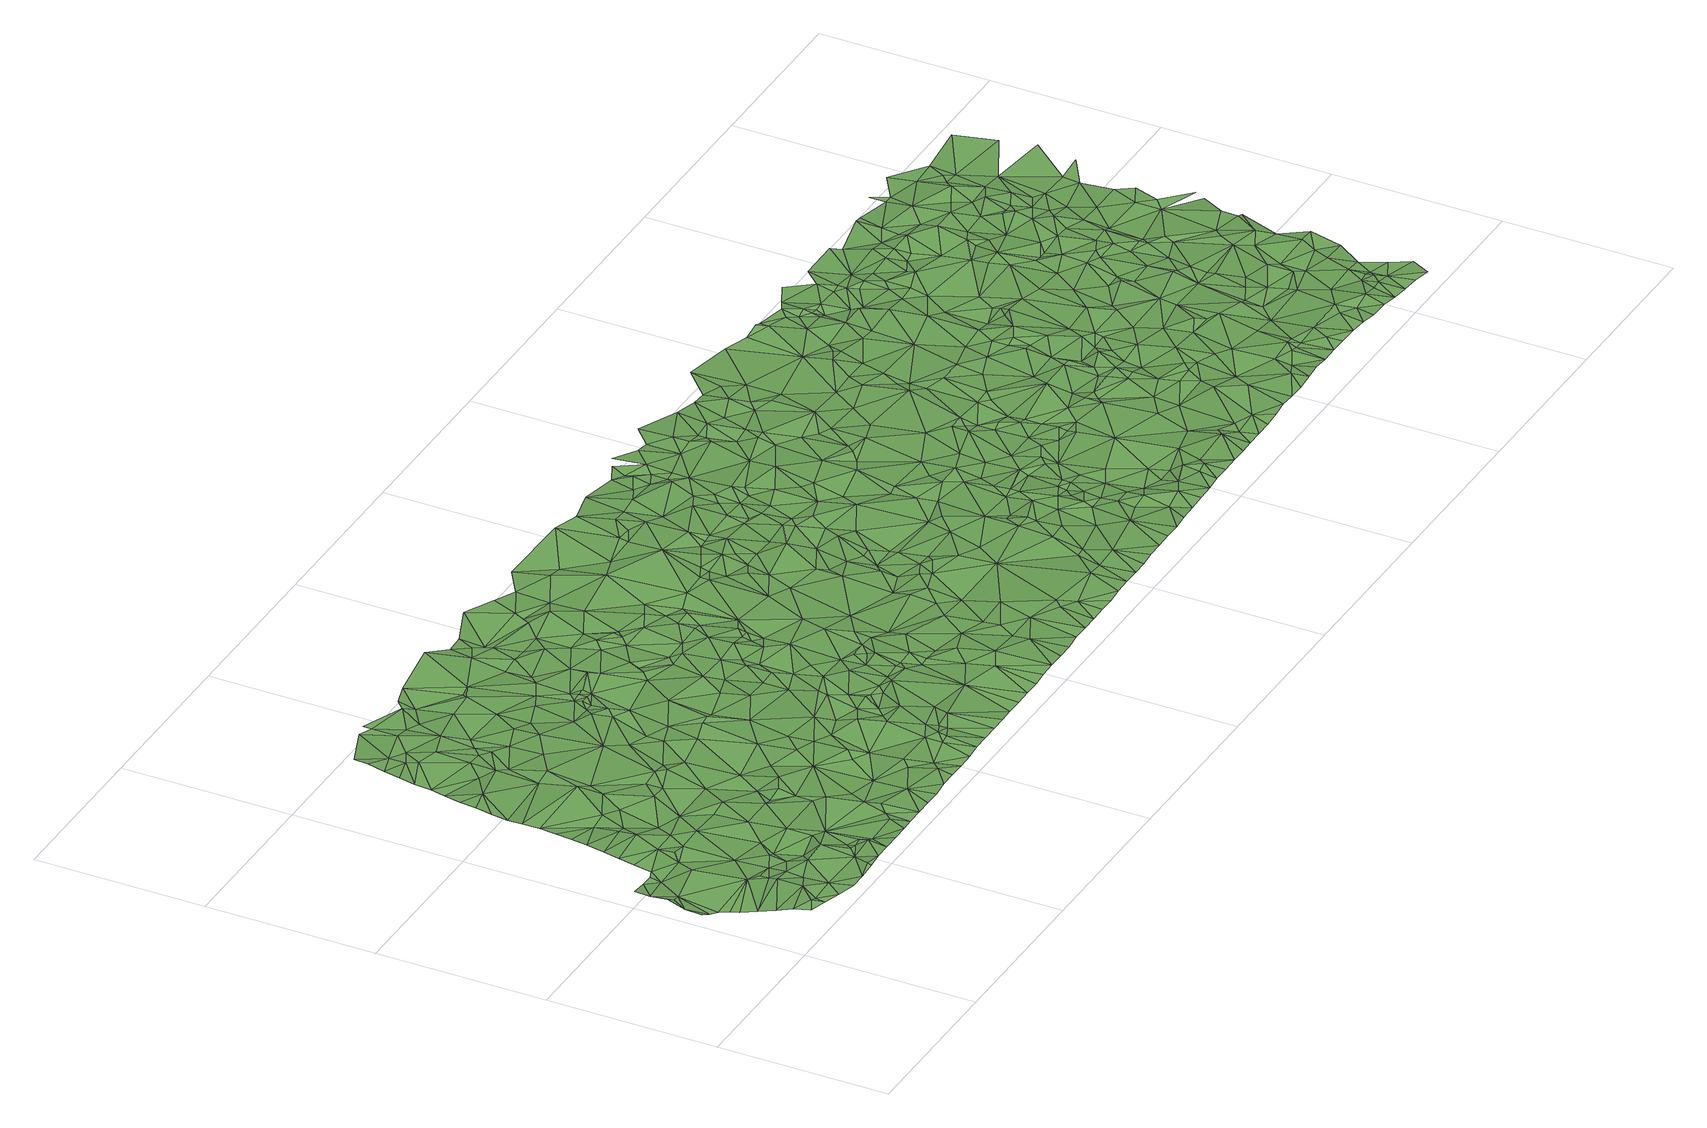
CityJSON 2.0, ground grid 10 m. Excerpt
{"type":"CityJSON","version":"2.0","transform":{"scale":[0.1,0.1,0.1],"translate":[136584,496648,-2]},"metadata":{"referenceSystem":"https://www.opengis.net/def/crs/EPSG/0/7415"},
"CityObjects":{
"plantcover1":{"type":"PlantCover","attributes":{"3df_class":"Forest","bgt_fysiekvoorkomen":"grasland agrarisch","bgt_status":"bestaand","identificatienamespace":"NL.IMGeo","begroeidterreindeeloptalud":"false","relatievehoogteligging":0,"aantal_punten":0},"geometry":[{"type":"MultiSurface","lod":"1","boundaries":[[[0,1,2]],[[0,3,1]],[[4,5,1]],[[6,3,0]],[[5,4,7]],[[3,4,1]],[[3,7,4]],[[6,8,9]],[[10,11,12]],[[8,13,9]],[[14,15,7]],[[13,16,9]],[[17,12,18]],[[17,19,16]],[[3,20,7]],[[9,3,6]],[[21,11,10]],[[20,14,7]],[[11,18,12]],[[21,22,11]],[[22,18,11]],[[21,23,22]],[[17,18,19]],[[20,24,14]],[[9,16,25]],[[16,19,25]],[[26,20,3]],[[3,9,26]],[[27,24,20]],[[22,23,28]],[[18,22,28]],[[23,29,28]],[[30,27,20]],[[18,31,19]],[[32,9,25]],[[18,28,31]],[[30,20,26]],[[25,19,33]],[[9,32,34]],[[19,31,33]],[[32,25,34]],[[28,29,35]],[[36,37,27]],[[26,9,38]],[[34,25,33]],[[27,30,36]],[[36,39,37]],[[9,34,38]],[[40,31,28]],[[38,30,26]],[[31,40,33]],[[41,34,33]],[[42,28,35]],[[36,30,43]],[[44,45,39]],[[33,40,41]],[[34,46,38]],[[30,47,43]],[[38,47,30]],[[40,28,42]],[[34,41,46]],[[44,39,36]],[[48,35,49]],[[50,45,51]],[[47,36,43]],[[42,35,48]],[[41,40,52]],[[46,41,53]],[[51,45,44]],[[54,50,55]],[[41,52,53]],[[46,56,38]],[[57,48,49]],[[36,47,58]],[[54,55,59]],[[36,58,44]],[[50,51,55]],[[60,47,38]],[[57,42,48]],[[46,53,56]],[[40,61,52]],[[62,59,55]],[[40,42,61]],[[60,38,56]],[[44,63,51]],[[47,60,58]],[[64,61,42]],[[55,51,63]],[[58,65,44]],[[53,52,66]],[[44,65,63]],[[42,57,67]],[[62,55,68]],[[69,64,42]],[[61,66,52]],[[53,70,56]],[[64,71,61]],[[69,42,67]],[[57,72,67]],[[68,55,63]],[[71,64,69]],[[73,74,75]],[[60,76,58]],[[53,66,70]],[[65,58,76]],[[77,60,56]],[[78,62,79]],[[71,69,80]],[[81,63,65]],[[61,71,82]],[[69,67,80]],[[81,68,63]],[[67,72,83]],[[74,84,75]],[[82,66,61]],[[73,78,85]],[[67,83,80]],[[72,86,83]],[[71,80,82]],[[77,56,70]],[[79,62,68]],[[74,87,84]],[[80,83,82]],[[88,87,74]],[[82,70,66]],[[89,60,77]],[[76,60,89]],[[83,86,90]],[[73,85,74]],[[81,65,91]],[[91,65,76]],[[92,68,81]],[[82,83,93]],[[79,85,78]],[[88,74,94]],[[83,90,93]],[[88,94,95]],[[96,77,70]],[[97,89,77]],[[76,89,97]],[[92,79,68]],[[82,98,70]],[[92,81,91]],[[82,93,99]],[[97,77,96]],[[100,95,101]],[[93,90,102]],[[103,91,76]],[[100,104,105]],[[74,106,94]],[[76,97,107]],[[85,106,74]],[[96,70,98]],[[99,108,82]],[[94,109,95]],[[104,110,105]],[[99,93,102]],[[111,79,92]],[[103,76,107]],[[112,98,82]],[[113,92,91]],[[100,101,104]],[[112,82,108]],[[95,109,101]],[[99,102,114]],[[115,110,116]],[[113,111,92]],[[85,79,117]],[[97,96,118]],[[111,117,79]],[[104,116,110]],[[103,113,91]],[[119,115,116]],[[120,106,85]],[[106,109,94]],[[121,122,96]],[[99,114,123]],[[122,118,96]],[[107,97,118]],[[85,117,120]],[[98,121,96]],[[108,99,123]],[[124,111,113]],[[104,125,116]],[[101,125,104]],[[126,122,121]],[[126,118,122]],[[112,121,98]],[[103,124,113]],[[101,109,127]],[[128,103,107]],[[129,109,106]],[[114,130,123]],[[120,131,106]],[[101,127,125]],[[112,108,132]],[[116,133,119]],[[108,123,130]],[[120,117,134]],[[128,124,103]],[[114,135,130]],[[109,129,127]],[[118,136,107]],[[137,117,111]],[[129,106,131]],[[138,126,121]],[[138,118,126]],[[139,116,125]],[[124,137,111]],[[132,108,140]],[[141,128,107]],[[129,142,127]],[[136,118,138]],[[143,121,112]],[[127,144,125]],[[145,131,120]],[[141,107,136]],[[116,139,133]],[[135,146,130]],[[145,120,134]],[[140,108,130]],[[128,147,124]],[[131,142,129]],[[132,143,112]],[[137,134,117]],[[144,127,142]],[[144,139,125]],[[121,143,138]],[[141,147,128]],[[142,131,145]],[[130,146,148]],[[136,138,149]],[[150,133,139]],[[147,151,124]],[[152,142,145]],[[140,143,132]],[[144,142,152]],[[153,139,144]],[[150,139,153]],[[151,137,124]],[[145,134,154]],[[149,138,143]],[[130,155,140]],[[154,134,137]],[[156,147,141]],[[157,130,148]],[[136,158,141]],[[159,153,144]],[[160,152,145]],[[161,136,149]],[[130,157,155]],[[150,162,163]],[[154,160,145]],[[151,147,156]],[[144,152,164]],[[143,140,165]],[[162,150,153]],[[166,157,148]],[[164,159,144]],[[140,155,167]],[[143,168,149]],[[153,159,162]],[[158,156,141]],[[136,161,158]],[[169,154,137]],[[160,170,152]],[[165,140,171]],[[171,140,167]],[[172,160,154]],[[166,173,157]],[[174,151,156]],[[161,149,168]],[[155,157,175]],[[165,176,143]],[[164,152,170]],[[151,177,137]],[[178,162,159]],[[167,155,175]],[[157,173,175]],[[164,178,159]],[[169,172,154]],[[179,168,143]],[[176,179,143]],[[172,170,160]],[[180,169,137]],[[174,177,151]],[[181,174,156]],[[171,176,165]],[[181,156,158]],[[173,182,175]],[[177,180,137]],[[178,183,162]],[[184,161,168]],[[158,161,185]],[[167,175,186]],[[168,179,184]],[[172,169,187]],[[188,178,164]],[[187,170,172]],[[171,189,176]],[[188,164,170]],[[167,186,171]],[[158,185,181]],[[189,179,176]],[[175,182,190]],[[181,191,174]],[[178,192,183]],[[191,177,174]],[[169,180,193]],[[184,194,161]],[[161,194,185]],[[175,190,186]],[[178,188,195]],[[196,190,182]],[[185,197,181]],[[187,169,198]],[[177,199,180]],[[195,192,178]],[[193,198,169]],[[200,170,187]],[[200,188,170]],[[201,184,179]],[[199,193,180]],[[201,179,189]],[[171,202,189]],[[191,199,177]],[[197,185,194]],[[171,186,203]],[[196,204,190]],[[199,205,193]],[[197,206,181]],[[191,181,206]],[[201,194,184]],[[205,207,193]],[[195,188,208]],[[190,209,186]],[[193,207,198]],[[200,187,198]],[[204,209,190]],[[196,210,204]],[[194,211,197]],[[200,208,188]],[[195,208,192]],[[171,203,202]],[[191,212,199]],[[213,207,205]],[[211,206,197]],[[212,205,199]],[[189,214,201]],[[213,198,207]],[[209,215,186]],[[189,202,214]],[[204,216,209]],[[198,217,200]],[[198,213,218]],[[213,205,212]],[[210,216,204]],[[218,217,198]],[[203,186,215]],[[219,208,200]],[[212,218,213]],[[194,220,211]],[[221,215,209]],[[200,217,219]],[[216,221,209]],[[217,218,222]],[[223,216,210]],[[218,212,222]],[[211,224,206]],[[192,208,225]],[[226,191,206]],[[202,203,227]],[[226,212,191]],[[194,201,228]],[[202,229,214]],[[230,208,219]],[[203,215,231]],[[211,220,224]],[[232,201,214]],[[233,221,216]],[[223,233,216]],[[202,227,229]],[[217,222,234]],[[222,212,234]],[[203,231,227]],[[221,235,215]],[[217,236,219]],[[194,228,220]],[[233,223,237]],[[208,230,238]],[[230,219,239]],[[232,214,229]],[[229,227,240]],[[215,235,231]],[[227,231,240]],[[236,239,219]],[[221,233,235]],[[206,224,241]],[[236,217,234]],[[225,208,238]],[[212,242,234]],[[212,226,242]],[[243,201,232]],[[243,228,201]],[[241,226,206]],[[229,240,244]],[[245,233,237]],[[239,246,230]],[[224,220,247]],[[229,244,248]],[[232,229,248]],[[240,231,249]],[[244,240,250]],[[242,236,234]],[[230,246,238]],[[220,228,251]],[[252,242,226]],[[241,224,247]],[[220,251,247]],[[236,253,239]],[[250,240,249]],[[248,244,250]],[[253,246,239]],[[225,238,254]],[[231,235,255]],[[256,235,233]],[[256,233,245]],[[252,257,242]],[[238,246,258]],[[226,259,252]],[[241,259,226]],[[254,238,260]],[[231,255,249]],[[261,243,232]],[[261,232,248]],[[262,228,243]],[[248,250,263]],[[242,264,236]],[[251,228,265]],[[260,238,258]],[[266,257,252]],[[250,249,263]],[[246,267,258]],[[252,259,266]],[[246,253,267]],[[247,251,268]],[[242,257,264]],[[265,228,262]],[[245,269,256]],[[241,247,270]],[[236,271,253]],[[262,243,261]],[[260,258,272]],[[273,254,260]],[[256,255,235]],[[249,255,263]],[[251,265,268]],[[248,263,274]],[[273,260,272]],[[266,275,257]],[[271,236,264]],[[274,261,248]],[[241,276,259]],[[266,259,275]],[[247,268,270]],[[258,267,277]],[[256,269,278]],[[241,270,276]],[[263,255,279]],[[267,253,277]],[[265,262,280]],[[265,280,268]],[[281,262,261]],[[259,276,275]],[[275,282,257]],[[263,279,274]],[[282,264,257]],[[277,253,271]],[[283,272,258]],[[268,280,284]],[[270,268,284]],[[285,255,256]],[[286,271,264]],[[279,255,285]],[[287,273,272]],[[282,286,264]],[[288,261,274]],[[277,283,258]],[[288,281,261]],[[279,289,274]],[[276,290,275]],[[271,291,277]],[[280,262,292]],[[286,291,271]],[[275,290,282]],[[256,278,293]],[[284,280,294]],[[262,281,292]],[[270,284,295]],[[296,279,285]],[[279,296,289]],[[276,270,297]],[[282,298,286]],[[285,256,299]],[[288,274,289]],[[293,278,300]],[[286,298,301]],[[301,291,286]],[[283,302,272]],[[296,285,303]],[[284,294,295]],[[276,297,290]],[[270,295,297]],[[256,304,299]],[[302,287,272]],[[294,280,292]],[[281,288,292]],[[305,289,296]],[[256,293,304]],[[303,285,299]],[[289,306,288]],[[282,307,298]],[[298,308,301]],[[282,290,307]],[[305,296,303]],[[308,291,301]],[[293,300,309]],[[310,277,291]],[[289,311,306]],[[289,305,311]],[[310,283,277]],[[294,312,295]],[[308,298,307]],[[303,299,313]],[[306,314,288]],[[305,303,313]],[[299,304,315]],[[297,295,316]],[[290,297,317]],[[299,315,313]],[[295,312,316]],[[283,318,302]],[[311,314,306]],[[319,293,309]],[[294,292,320]],[[320,312,294]],[[308,321,291]],[[305,314,311]],[[290,322,307]],[[310,318,283]],[[290,317,322]],[[304,293,323]],[[292,288,324]],[[325,315,304]],[[297,316,326]],[[315,327,313]],[[310,291,321]],[[312,328,316]],[[297,329,317]],[[330,308,307]],[[288,314,324]],[[319,323,293]],[[320,328,312]],[[331,287,302]],[[305,313,332]],[[305,332,314]],[[326,329,297]],[[316,328,326]],[[325,304,323]],[[327,315,325]],[[333,302,318]],[[330,321,308]],[[317,329,322]],[[322,334,307]],[[310,333,318]],[[335,320,292]],[[336,313,327]],[[337,328,320]],[[307,334,330]],[[329,338,322]],[[314,332,339]],[[332,313,336]],[[337,326,328]],[[302,340,331]],[[324,314,339]],[[326,337,329]],[[333,310,321]],[[323,319,341]],[[338,334,322]],[[324,335,292]],[[319,342,341]],[[340,302,333]],[[325,343,327]],[[337,338,329]],[[323,343,325]],[[335,337,320]],[[330,344,321]],[[332,345,339]],[[334,344,330]],[[327,343,336]],[[332,336,345]],[[338,346,334]],[[338,337,346]],[[342,347,341]],[[346,344,334]],[[323,341,348]],[[323,348,343]],[[324,339,349]],[[339,345,349]],[[324,349,335]],[[350,333,321]],[[336,351,345]],[[341,347,352]],[[337,353,346]],[[354,340,333]],[[344,350,321]],[[336,343,351]],[[335,355,337]],[[346,353,344]],[[356,343,348]],[[343,356,357]],[[348,341,358]],[[359,340,354]],[[351,343,357]],[[354,333,350]],[[358,341,352]],[[360,353,337]],[[344,353,350]],[[356,348,358]],[[345,361,349]],[[355,360,337]],[[362,335,349]],[[345,351,363]],[[355,335,362]],[[358,352,364]],[[354,365,359]],[[363,361,345]],[[357,356,366]],[[365,354,350]],[[357,367,351]],[[356,358,366]],[[360,368,353]],[[358,364,369]],[[349,361,370]],[[367,363,351]],[[364,371,369]],[[355,372,360]],[[367,357,366]],[[362,349,373]],[[350,374,365]],[[355,362,375]],[[349,370,373]],[[353,376,350]],[[372,355,377]],[[377,355,375]],[[378,368,360]],[[368,376,353]],[[379,366,358]],[[369,379,358]],[[363,380,361]],[[372,378,360]],[[367,380,363]],[[371,381,369]],[[359,365,382]],[[381,371,383]],[[378,384,368]],[[361,380,370]],[[376,374,350]],[[362,385,375]],[[379,369,381]],[[384,376,368]],[[386,372,377]],[[373,385,362]],[[377,375,386]],[[387,381,383]],[[388,378,372]],[[365,374,382]],[[380,389,370]],[[380,367,390]],[[378,388,384]],[[370,391,373]],[[388,372,386]],[[370,389,392]],[[370,392,391]],[[393,367,366]],[[394,376,384]],[[373,395,385]],[[388,394,384]],[[387,396,381]],[[375,397,386]],[[393,366,379]],[[374,376,398]],[[380,390,389]],[[399,379,381]],[[373,400,395]],[[401,374,398]],[[391,400,373]],[[375,385,402]],[[386,403,388]],[[374,401,382]],[[403,386,397]],[[390,367,393]],[[391,392,404]],[[405,376,394]],[[388,405,394]],[[402,397,375]],[[396,399,381]],[[392,389,406]],[[407,385,395]],[[390,406,389]],[[391,404,400]],[[404,392,406]],[[403,408,388]],[[400,407,395]],[[379,399,393]],[[397,408,403]],[[408,405,388]],[[409,376,405]],[[401,398,410]],[[398,376,411]],[[406,390,412]],[[404,413,400]],[[402,385,407]],[[396,414,399]],[[404,406,415]],[[390,416,412]],[[405,408,417]],[[409,405,417]],[[411,376,409]],[[418,408,397]],[[404,419,413]],[[418,397,402]],[[401,420,382]],[[416,390,393]],[[411,410,398]],[[401,410,421]],[[406,412,422]],[[419,404,423]],[[408,424,417]],[[404,415,423]],[[424,409,417]],[[422,415,406]],[[413,425,400]],[[414,426,399]],[[407,400,425]],[[420,401,421]],[[412,416,422]],[[426,414,427]],[[411,421,410]],[[413,419,425]],[[408,428,424]],[[399,429,393]],[[402,430,418]],[[418,428,408]],[[431,402,407]],[[409,432,411]],[[426,429,399]],[[416,393,433]],[[424,434,409]],[[419,423,435]],[[436,421,411]],[[420,421,436]],[[437,415,422]],[[425,438,407]],[[437,422,416]],[[439,426,427]],[[431,430,402]],[[425,419,435]],[[430,428,418]],[[436,411,432]],[[428,440,424]],[[431,407,438]],[[409,434,432]],[[439,427,441]],[[415,442,423]],[[429,426,443]],[[416,433,437]],[[440,434,424]],[[420,436,444]],[[439,443,426]],[[393,429,445]],[[438,425,435]],[[432,446,436]],[[393,447,433]],[[430,448,428]],[[449,440,428]],[[442,435,423]],[[439,441,450]],[[431,451,430]],[[448,449,428]],[[442,415,437]],[[431,438,452]],[[430,451,448]],[[446,444,436]],[[429,443,445]],[[393,445,447]],[[452,451,431]],[[453,440,449]],[[434,454,432]],[[440,455,434]],[[456,439,450]],[[449,448,453]],[[438,435,457]],[[432,458,446]],[[459,437,433]],[[451,460,448]],[[440,453,455]],[[446,461,444]],[[443,439,462]],[[452,438,457]],[[443,463,445]],[[448,460,453]],[[454,434,455]],[[433,447,459]],[[464,451,452]],[[458,432,454]],[[457,435,442]],[[442,437,465]],[[451,464,460]],[[461,446,466]],[[455,453,467]],[[439,456,468]],[[455,467,454]],[[469,444,461]],[[463,443,462]],[[465,437,459]],[[460,470,453]],[[464,452,457]],[[447,445,471]],[[446,458,466]],[[471,445,463]],[[439,468,462]],[[453,472,467]],[[453,470,472]],[[459,447,473]],[[461,466,474]],[[469,461,474]],[[475,468,456]],[[464,476,460]],[[447,477,473]],[[476,470,460]],[[478,454,467]],[[447,471,477]],[[465,479,442]],[[457,442,480]],[[481,464,457]],[[458,454,478]],[[459,473,482]],[[459,479,465]],[[467,472,478]],[[469,474,483]],[[472,470,484]],[[473,477,482]],[[466,458,485]],[[484,470,476]],[[463,486,471]],[[466,487,474]],[[462,486,463]],[[442,479,480]],[[475,488,468]],[[489,469,483]],[[474,487,483]],[[485,487,466]],[[481,457,490]],[[491,476,464]],[[478,485,458]],[[492,464,481]],[[477,471,493]],[[457,480,490]],[[482,477,493]],[[459,482,494]],[[491,464,492]],[[495,462,468]],[[485,478,496]],[[496,487,485]],[[483,487,497]],[[497,489,483]],[[471,486,493]],[[462,495,486]],[[497,487,496]],[[498,479,459]],[[499,484,476]],[[500,472,484]],[[501,490,480]],[[488,502,468]],[[472,500,478]],[[482,493,494]],[[499,476,491]],[[503,480,479]],[[459,494,498]],[[504,481,490]],[[495,468,505]],[[492,481,504]],[[506,486,495]],[[507,496,478]],[[488,508,502]],[[509,505,468]],[[480,503,501]],[[486,510,493]],[[492,499,491]],[[468,502,509]],[[486,506,510]],[[507,497,496]],[[504,490,501]],[[493,511,494]],[[500,484,499]],[[512,497,513]],[[506,495,514]],[[493,510,511]],[[503,479,498]],[[510,506,515]],[[514,495,505]],[[508,516,502]],[[511,517,494]],[[513,497,507]],[[494,517,518]],[[506,519,515]],[[506,514,519]],[[499,492,520]],[[505,509,521]],[[494,518,498]],[[522,501,503]],[[509,502,521]],[[520,492,504]],[[523,478,500]],[[510,524,511]],[[507,478,523]],[[510,515,525]],[[514,505,526]],[[502,516,527]],[[505,521,526]],[[515,519,525]],[[510,525,524]],[[518,528,498]],[[504,501,529]],[[502,527,521]],[[530,517,511]],[[531,503,498]],[[513,507,532]],[[522,529,501]],[[533,527,516]],[[514,534,519]],[[517,535,518]],[[503,531,522]],[[536,525,519]],[[524,530,511]],[[514,526,534]],[[528,531,498]],[[524,525,536]],[[520,504,537]],[[538,500,499]],[[521,539,526]],[[521,527,539]],[[538,499,520]],[[519,534,536]],[[518,535,528]],[[540,524,536]],[[532,507,541]],[[523,542,507]],[[529,537,504]],[[541,507,542]],[[530,535,517]],[[533,543,527]],[[524,540,530]],[[526,539,534]],[[531,529,522]],[[537,544,520]],[[545,523,500]],[[540,536,546]],[[547,539,527]],[[534,546,536]],[[528,548,531]],[[547,527,543]],[[532,541,549]],[[538,550,500]],[[550,545,500]],[[551,542,523]],[[528,535,548]],[[520,544,552]],[[553,541,542]],[[540,554,530]],[[555,538,520]],[[556,539,547]],[[551,553,542]],[[545,551,523]],[[540,546,557]],[[558,534,539]],[[531,559,529]],[[552,555,520]],[[530,554,535]],[[534,560,546]],[[529,561,537]],[[544,537,561]],[[557,554,540]],[[531,548,559]],[[558,539,556]],[[562,547,543]],[[534,558,560]],[[563,550,538]],[[535,564,548]],[[565,556,547]],[[546,560,557]],[[554,566,535]],[[545,567,551]],[[567,553,551]],[[563,538,555]],[[545,550,568]],[[569,562,543]],[[552,544,561]],[[535,566,564]],[[549,541,570]],[[553,570,541]],[[563,568,550]],[[558,556,565]],[[557,566,554]],[[568,567,545]],[[547,571,565]],[[562,571,547]],[[552,572,555]],[[559,573,529]],[[574,562,569]],[[573,561,529]],[[575,552,561]],[[570,553,567]],[[575,572,552]],[[569,576,574]],[[577,559,548]],[[566,557,578]],[[548,564,577]],[[567,568,579]],[[566,578,564]],[[562,574,571]],[[555,580,563]],[[568,563,581]],[[560,582,557]],[[558,582,560]],[[583,558,565]],[[574,584,571]],[[572,580,555]],[[571,583,565]],[[576,585,574]],[[586,578,557]],[[587,575,561]],[[564,578,588]],[[581,579,568]],[[589,567,579]],[[559,590,573]],[[567,589,570]],[[585,584,574]],[[573,587,561]],[[575,580,572]],[[559,577,590]],[[571,584,583]],[[581,563,580]],[[591,577,564]],[[564,588,591]],[[557,592,586]],[[582,558,583]],[[578,586,588]],[[582,592,557]],[[593,589,579]],[[593,579,581]],[[587,594,575]],[[580,575,594]],[[590,577,595]],[[584,585,596]],[[590,597,573]],[[588,586,598]],[[595,577,599]],[[596,583,584]],[[599,577,591]],[[600,581,580]],[[601,593,581]],[[602,589,593]],[[588,603,591]],[[595,597,590]],[[592,604,586]],[[596,585,605]],[[601,581,600]],[[586,604,598]],[[606,599,591]],[[595,599,597]],[[607,587,573]],[[608,588,598]],[[603,588,608]],[[603,606,591]],[[609,600,580]],[[610,582,583]],[[611,602,593]],[[582,612,592]],[[607,573,597]],[[609,601,600]],[[592,612,604]],[[605,613,596]],[[614,599,606]],[[615,593,601]],[[604,612,598]],[[580,594,616]],[[610,583,596]],[[614,606,603]],[[594,587,607]],[[617,603,608]],[[608,598,612]],[[616,609,580]],[[614,603,617]],[[611,593,615]],[[597,599,618]],[[615,601,609]],[[619,602,611]],[[620,596,613]],[[618,599,614]],[[617,608,621]],[[610,596,622]],[[610,623,582]],[[624,612,582]],[[612,621,608]],[[622,596,620]],[[620,613,625]],[[626,616,594]],[[619,611,615]],[[626,594,607]],[[610,622,627]],[[624,582,623]],[[627,622,620]],[[618,628,597]],[[607,597,628]],[[618,614,629]],[[624,621,612]],[[617,630,614]],[[631,620,625]],[[631,627,620]],[[632,615,609]],[[631,625,633]],[[632,609,616]],[[634,610,627]],[[630,617,621]],[[626,635,616]],[[634,623,610]],[[636,626,607]],[[618,629,637]],[[629,614,630]],[[624,638,621]],[[615,639,619]],[[640,636,607]],[[607,628,640]],[[641,628,618]],[[618,637,641]],[[642,626,636]],[[631,633,643]],[[644,621,638]],[[645,638,624]],[[626,642,635]],[[646,624,623]],[[635,647,616]],[[637,629,630]],[[640,642,636]],[[628,641,640]],[[646,623,634]],[[624,646,645]],[[630,621,644]],[[648,638,645]],[[649,627,631]],[[647,632,616]],[[615,632,639]],[[644,638,648]],[[643,650,631]],[[627,649,634]],[[651,635,642]],[[641,637,652]],[[641,653,640]],[[647,635,651]],[[654,637,630]],[[637,654,652]],[[648,645,655]],[[655,645,646]],[[650,656,631]],[[644,648,657]],[[646,634,658]],[[641,652,653]],[[659,642,640]],[[649,631,656]],[[660,630,644]],[[651,661,647]],[[662,632,647]],[[657,648,663]],[[664,634,649]],[[663,648,655]],[[639,632,665]],[[659,651,642]],[[654,630,660]],[[655,646,666]],[[640,653,659]],[[644,657,660]],[[658,634,664]],[[650,667,656]],[[661,662,647]],[[666,646,658]],[[668,652,654]],[[653,652,668]],[[662,669,632]],[[670,661,651]],[[661,669,662]],[[671,657,663]],[[672,655,666]],[[663,655,671]],[[673,649,656]],[[665,632,674]],[[675,632,669]],[[664,649,673]],[[657,676,660]],[[654,660,677]],[[671,655,672]],[[676,657,671]],[[670,651,659]],[[666,658,678]],[[667,679,656]],[[670,669,661]],[[654,680,668]],[[658,664,678]],[[668,681,653]],[[672,666,682]],[[675,674,632]],[[676,683,660]],[[679,667,684]],[[677,680,654]],[[681,659,653]],[[671,672,682]],[[673,656,679]],[[683,677,660]],[[685,683,676]],[[686,666,678]],[[687,665,674]],[[682,666,686]],[[688,676,671]],[[664,673,689]],[[685,677,683]],[[678,664,689]],[[690,671,682]],[[676,688,685]],[[691,679,684]],[[692,669,670]],[[668,680,693]],[[688,671,690]],[[681,668,694]],[[659,695,670]],[[675,669,692]],[[696,687,674]],[[693,694,668]],[[686,678,689]],[[680,677,697]],[[674,675,698]],[[679,699,673]],[[695,692,670]],[[696,674,698]],[[680,697,693]],[[689,673,700]],[[701,679,691]],[[702,677,685]],[[685,688,703]],[[704,690,682]],[[682,686,705]],[[706,688,690]],[[677,707,697]],[[693,697,708]],[[675,709,698]],[[693,708,694]],[[659,681,710]],[[694,711,681]],[[705,686,689]],[[675,692,712]],[[691,713,701]],[[675,712,709]],[[696,698,714]],[[690,704,706]],[[703,688,706]],[[699,679,701]],[[715,695,659]],[[705,704,682]],[[702,685,703]],[[673,716,700]],[[697,707,708]],[[716,673,699]],[[677,702,707]],[[700,705,689]],[[698,709,714]],[[708,717,694]],[[711,710,681]],[[695,718,692]],[[709,712,719]],[[717,711,694]],[[692,720,712]],[[721,703,706]],[[701,713,722]],[[707,717,708]],[[714,709,723]],[[723,709,719]],[[710,715,659]],[[721,706,704]],[[712,720,719]],[[699,701,724]],[[719,725,723]],[[715,718,695]],[[720,692,726]],[[719,720,725]],[[703,727,702]],[[724,701,722]],[[703,721,727]],[[714,723,728]],[[718,726,692]],[[729,711,717]],[[702,730,707]],[[730,717,707]],[[725,731,723]],[[700,732,705]],[[725,720,731]],[[704,705,733]],[[734,716,699]],[[734,699,724]],[[728,723,731]],[[726,731,720]],[[730,702,727]],[[716,732,700]],[[711,735,710]],[[704,736,721]],[[729,735,711]],[[724,722,737]],[[729,717,738]],[[739,718,715]],[[721,736,727]],[[737,722,740]],[[739,726,718]],[[734,724,737]],[[705,732,733]],[[704,733,736]],[[717,730,741]],[[710,742,715]],[[734,737,743]],[[726,744,731]],[[738,717,741]],[[737,740,743]],[[734,745,716]],[[742,739,715]],[[731,746,728]],[[729,738,747]],[[734,743,748]],[[729,749,735]],[[730,727,750]],[[739,751,726]],[[710,735,752]],[[743,740,753]],[[754,727,736]],[[734,748,745]],[[729,747,749]],[[746,755,728]],[[744,746,731]],[[726,751,744]],[[710,752,742]],[[716,756,732]],[[738,741,747]],[[753,740,757]],[[732,758,733]],[[748,743,759]],[[745,756,716]],[[742,760,739]],[[754,750,727]],[[730,761,741]],[[762,751,739]],[[743,753,759]],[[735,749,763]],[[739,760,762]],[[735,763,752]],[[730,750,761]],[[744,764,746]],[[744,751,764]],[[765,758,732]],[[741,761,747]],[[753,757,766]],[[745,748,767]],[[736,733,768]],[[749,747,761]],[[752,769,742]],[[769,760,742]],[[756,765,732]],[[767,748,759]],[[753,766,759]],[[733,758,770]],[[762,771,751]],[[749,761,763]],[[772,746,764]],[[768,754,736]],[[760,771,762]],[[751,773,764]],[[745,767,756]],[[774,750,754]],[[760,769,775]],[[771,760,775]],[[771,773,751]],[[770,758,765]],[[770,768,733]],[[764,773,772]],[[750,776,761]],[[777,769,752]],[[756,770,765]],[[759,766,778]],[[768,774,754]],[[771,775,779]],[[750,774,780]],[[769,777,775]],[[771,779,773]],[[781,756,767]],[[776,750,780]],[[778,766,782]],[[759,783,767]],[[781,770,756]],[[763,784,752]],[[775,785,779]],[[763,761,786]],[[775,777,785]],[[759,778,783]],[[767,787,781]],[[774,768,788]],[[789,780,774]],[[773,790,772]],[[752,784,777]],[[776,786,761]],[[779,791,773]],[[792,778,782]],[[788,789,774]],[[782,793,792]],[[785,791,779]],[[781,787,794]],[[795,768,770]],[[787,767,796]],[[776,780,797]],[[777,798,785]],[[795,770,781]],[[783,796,767]],[[778,792,783]],[[786,799,763]],[[799,784,763]],[[800,788,768]],[[773,791,801]],[[798,791,785]],[[794,795,781]],[[793,802,792]],[[803,794,787]],[[790,773,804]],[[797,786,776]],[[777,805,798]],[[801,804,773]],[[788,806,789]],[[800,768,807]],[[789,808,780]],[[783,792,809]],[[784,805,777]],[[800,806,788]],[[807,768,795]],[[792,802,809]],[[794,803,810]],[[795,794,810]],[[787,811,803]],[[787,796,811]],[[797,780,808]],[[791,798,812]],[[798,805,813]],[[806,808,789]],[[812,801,791]],[[783,809,814]],[[783,814,796]],[[798,813,812]],[[809,802,815]],[[800,816,806]],[[817,786,797]],[[786,818,799]],[[799,818,784]],[[795,810,819]],[[810,803,820]],[[800,807,816]],[[804,801,821]],[[817,818,786]],[[801,812,821]],[[809,815,822]],[[813,805,823]],[[824,807,795]],[[825,817,797]],[[810,820,819]],[[826,805,784]],[[806,827,808]],[[825,797,808]],[[812,813,823]],[[806,816,827]],[[819,828,795]],[[811,829,803]],[[796,829,811]],[[818,830,784]],[[824,795,831]],[[832,818,817]],[[814,809,833]],[[828,831,795]],[[807,824,816]],[[809,822,833]],[[796,814,834]],[[812,823,821]],[[822,815,835]],[[832,817,825]],[[815,836,835]],[[820,803,837]],[[826,784,830]],[[821,838,804]],[[827,839,808]],[[808,839,825]],[[832,825,840]],[[841,818,832]],[[829,796,834]],[[803,829,837]],[[842,816,824]],[[822,835,833]],[[830,818,843]],[[827,816,844]],[[805,845,823]],[[846,821,823]],[[842,824,831]],[[805,826,845]],[[841,832,840]],[[821,846,847]],[[814,833,848]],[[836,849,835]],[[834,814,848]],[[826,830,843]],[[850,833,835]],[[843,818,851]],[[816,842,844]],[[827,852,839]],[[838,821,847]],[[841,851,818]],[[853,819,820]],[[853,828,819]],[[825,854,840]],[[825,839,855]],[[850,835,849]],[[849,836,856]],[[857,833,850]],[[844,852,827]],[[853,831,828]],[[848,833,857]],[[834,858,829]],[[859,826,843]],[[823,860,846]],[[837,829,858]],[[854,841,840]],[[846,860,847]],[[861,857,850]],[[820,837,853]],[[855,854,825]],[[861,850,849]],[[852,855,839]],[[831,862,842]],[[859,845,826]],[[848,857,861]],[[859,843,851]],[[845,860,823]],[[863,838,847]],[[864,844,842]],[[856,865,849]],[[834,848,866]],[[867,852,844]],[[849,868,861]],[[869,848,861]],[[864,867,844]],[[870,837,858]],[[834,871,858]],[[862,831,853]],[[862,864,842]],[[852,872,855]],[[866,848,869]],[[873,851,841]],[[860,874,847]],[[873,841,854]],[[869,861,868]],[[867,872,852]],[[871,834,866]],[[865,875,849]],[[855,876,854]],[[877,863,847]],[[851,878,859]],[[859,879,845]],[[879,860,845]],[[868,849,875]],[[864,880,867]],[[853,837,870]],[[872,876,855]],[[881,880,864]],[[862,881,864]],[[880,872,867]],[[874,877,847]],[[878,879,859]],[[851,882,878]],[[870,858,883]],[[876,884,854]],[[860,879,874]],[[871,883,858]],[[869,885,866]],[[880,886,872]],[[851,887,882]],[[887,851,873]],[[884,873,854]],[[888,862,853]],[[885,871,866]],[[872,889,876]],[[872,886,889]],[[890,881,862]],[[853,870,891]],[[889,884,876]],[[882,892,878]],[[888,890,862]],[[891,888,853]],[[874,879,893]],[[894,879,878]],[[887,892,882]],[[877,874,895]],[[883,896,870]],[[897,880,881]],[[884,898,873]],[[870,896,891]],[[897,886,880]],[[873,899,887]],[[885,900,871]],[[901,877,895]],[[871,900,883]],[[878,892,902]],[[893,879,894]],[[890,888,891]],[[892,887,903]],[[886,904,889]],[[898,899,873]],[[889,905,884]],[[902,894,878]],[[903,887,899]],[[897,881,890]],[[874,893,906]],[[905,898,884]],[[902,892,903]],[[896,883,900]],[[895,874,907]],[[890,891,908]],[[904,905,889]],[[894,906,893]],[[909,903,899]],[[910,891,896]],[[886,911,904]],[[906,907,874]],[[909,902,903]],[[898,912,899]],[[897,911,886]],[[913,894,902]],[[905,912,898]],[[914,890,908]],[[908,891,910]],[[899,915,909]],[[897,890,914]],[[894,913,906]],[[895,907,916]],[[913,902,909]],[[912,915,899]],[[917,906,913]],[[907,906,917]],[[918,905,904]],[[919,911,897]],[[911,920,904]],[[921,909,915]],[[907,917,922]],[[914,923,897]],[[918,912,905]],[[909,921,913]],[[917,913,924]],[[921,915,912]],[[916,907,925]],[[926,919,897]],[[922,917,924]],[[919,927,911]],[[920,918,904]],[[907,922,925]],[[913,921,924]],[[927,920,911]],[[922,924,925]],[[928,921,912]],[[918,928,912]],[[918,929,928]],[[924,921,930]],[[925,924,931]],[[921,928,932]],[[931,924,930]]]}]}
},
"vertices":[
[9,60,11],[6,73,12],[4,62,13],[18,83,10],[13,83,11],[8,84,14],[13,57,11],[9,95,12],[16,52,11],[48,58,11],[37,15,11],[43,18,13],[32,23,12],[18,47,11],[19,104,11],[11,105,11],[23,39,11],[28,31,11],[53,28,13],[53,43,13],[28,98,9],[47,12,11],[48,18,11],[57,9,11],[27,104,11],[53,48,12],[43,88,11],[32,106,11],[63,18,12],[68,6,11],[48,98,10],[63,33,11],[53,53,12],[63,43,12],[63,53,11],[78,6,11],[53,113,11],[34,117,11],[63,73,10],[36,127,11],[78,38,12],[73,48,11],[93,18,11],[53,103,12],[58,128,13],[38,137,11],[73,58,12],[63,103,10],[88,8,13],[88,6,12],[40,148,11],[58,138,12],[83,43,10],[78,58,10],[41,157,11],[58,153,10],[83,68,11],[98,7,12],[68,113,11],[42,167,11],[78,103,11],[93,38,13],[43,177,11],[63,138,11],[98,23,12],[73,123,10],[103,48,10],[108,18,13],[68,153,12],[103,23,11],[103,63,10],[103,28,10],[108,7,12],[44,196,10],[58,218,12],[45,206,10],[88,118,10],[98,83,11],[43,187,11],[88,178,11],[108,23,12],[78,148,11],[108,43,11],[113,18,11],[47,216,10],[83,198,10],[118,7,12],[48,226,10],[50,236,10],[98,103,10],[128,7,12],[98,138,11],[88,163,11],[133,18,12],[73,228,10],[52,245,10],[118,83,11],[108,103,12],[133,63,10],[138,23,11],[53,255,10],[73,263,10],[137,8,11],[108,138,10],[68,268,11],[55,265,10],[83,223,11],[118,118,10],[143,38,11],[83,238,11],[57,275,10],[93,173,10],[138,58,11],[108,148,10],[147,8,11],[58,285,11],[68,278,11],[93,198,12],[128,93,10],[60,294,10],[88,218,10],[133,73,10],[123,83,10],[143,28,13],[118,148,12],[78,273,10],[133,83,12],[83,258,12],[123,143,12],[93,238,10],[163,23,12],[98,233,11],[148,48,10],[83,303,10],[108,208,11],[157,8,11],[138,108,10],[128,183,12],[143,88,12],[88,283,12],[163,43,11],[133,138,12],[98,243,10],[163,78,10],[98,263,12],[108,228,10],[167,8,11],[128,148,10],[177,9,11],[153,98,10],[88,298,12],[138,173,10],[103,248,11],[98,283,10],[123,218,12],[183,33,11],[148,158,11],[188,18,12],[158,143,11],[103,278,12],[123,233,11],[168,113,11],[113,293,12],[88,303,12],[123,268,10],[178,63,10],[187,9,11],[188,38,12],[173,93,10],[143,208,11],[133,248,10],[188,58,10],[133,228,10],[197,9,11],[148,168,11],[193,23,11],[183,68,12],[158,193,10],[118,288,10],[183,88,11],[153,203,12],[163,163,10],[207,9,11],[118,298,12],[183,103,10],[173,148,11],[213,38,11],[148,233,11],[138,268,12],[193,83,11],[213,28,11],[168,188,10],[133,303,10],[158,208,10],[188,128,10],[143,273,9],[217,10,11],[178,148,12],[163,218,10],[163,198,11],[158,238,10],[203,98,12],[213,78,11],[218,63,11],[218,28,12],[163,208,10],[183,173,12],[163,213,11],[148,273,11],[218,33,13],[227,10,11],[183,148,10],[173,213,10],[168,213,11],[208,88,10],[223,43,12],[228,33,10],[168,223,10],[168,218,11],[168,243,11],[208,138,11],[228,38,10],[173,218,11],[237,10,11],[203,153,11],[168,308,11],[198,193,10],[223,68,10],[223,123,10],[223,83,10],[173,263,9],[233,63,12],[228,103,10],[238,38,12],[188,223,12],[243,48,10],[188,233,11],[247,10,11],[173,283,12],[173,248,10],[228,73,10],[213,168,11],[193,218,10],[228,108,11],[233,83,12],[257,11,10],[183,263,11],[218,158,9],[233,93,10],[243,78,10],[238,83,10],[223,138,10],[203,198,11],[198,253,12],[178,298,10],[253,78,12],[268,43,11],[208,208,11],[188,278,11],[218,188,10],[183,288,11],[243,113,10],[238,128,10],[248,83,10],[213,228,10],[233,138,11],[208,203,9],[193,263,10],[233,153,11],[267,11,10],[233,168,10],[208,243,10],[188,283,10],[188,298,11],[253,103,11],[223,193,10],[228,188,11],[208,263,10],[277,11,10],[258,83,10],[238,148,10],[248,123,11],[223,218,10],[218,273,11],[238,158,10],[268,78,11],[218,233,12],[213,308,10],[263,113,9],[263,98,10],[238,193,10],[223,243,10],[263,143,10],[293,38,10],[253,153,11],[248,168,12],[268,83,11],[248,183,11],[228,223,11],[278,73,9],[287,11,10],[228,228,12],[223,283,11],[273,83,10],[288,53,10],[273,98,12],[268,108,11],[243,218,10],[233,228,10],[297,12,10],[233,268,11],[273,103,10],[258,163,9],[283,83,11],[278,108,11],[283,73,10],[258,168,10],[253,193,11],[223,278,9],[307,12,10],[263,158,9],[243,253,10],[253,203,11],[303,43,12],[283,133,11],[298,63,11],[263,173,11],[293,73,9],[263,168,10],[258,193,10],[253,223,11],[228,298,12],[288,108,10],[243,273,9],[258,213,10],[288,148,10],[298,93,11],[273,178,9],[263,203,12],[288,118,11],[243,293,10],[323,33,11],[317,12,10],[313,68,10],[263,228,10],[298,103,9],[268,208,10],[327,12,10],[323,43,10],[303,128,9],[278,258,11],[323,83,11],[337,13,10],[283,213,10],[263,283,12],[298,173,11],[328,53,11],[328,63,10],[343,43,10],[258,303,11],[298,208,11],[333,108,11],[313,168,9],[333,93,10],[347,13,10],[273,283,10],[348,63,11],[343,83,9],[298,213,11],[358,33,11],[333,118,9],[357,13,10],[308,203,9],[333,148,11],[293,263,9],[318,183,10],[313,243,11],[313,193,11],[308,213,9],[363,38,11],[343,103,11],[368,28,10],[308,303,10],[367,13,10],[308,218,10],[333,163,11],[323,198,9],[377,13,10],[323,213,11],[353,113,11],[358,108,10],[348,133,10],[348,123,9],[383,83,9],[318,223,11],[338,158,9],[387,14,10],[333,198,10],[313,263,10],[393,33,12],[348,153,10],[313,268,11],[348,188,11],[328,208,10],[353,138,9],[328,228,9],[363,118,10],[353,173,9],[338,218,11],[333,238,12],[323,268,10],[333,263,11],[368,113,11],[358,148,9],[397,14,10],[368,133,10],[378,103,11],[333,228,9],[348,198,9],[363,148,10],[323,298,10],[328,278,11],[373,118,9],[368,138,9],[338,228,10],[368,168,10],[403,33,11],[407,14,10],[358,218,9],[408,48,10],[363,198,11],[368,193,9],[343,258,10],[393,98,9],[358,248,11],[378,163,9],[338,278,10],[398,118,10],[373,178,9],[418,33,12],[358,228,11],[416,14,10],[403,133,9],[413,48,11],[343,303,9],[418,68,10],[348,278,12],[418,88,11],[368,213,11],[363,218,9],[426,15,10],[373,198,9],[378,188,11],[373,228,10],[368,253,10],[368,238,10],[436,15,10],[398,173,11],[373,268,12],[418,108,11],[378,213,10],[358,283,11],[438,53,10],[428,68,11],[393,193,10],[408,128,11],[368,278,10],[373,243,11],[448,38,12],[363,298,10],[383,228,9],[428,83,10],[383,238,12],[423,98,10],[368,288,12],[446,15,10],[393,218,10],[428,88,11],[383,263,10],[423,138,9],[418,148,11],[403,183,10],[428,98,9],[368,293,11],[388,233,10],[378,273,9],[443,78,10],[378,283,9],[456,15,10],[373,303,11],[418,163,9],[403,208,9],[408,203,10],[443,93,11],[443,108,9],[453,63,10],[383,273,10],[383,288,11],[443,133,11],[413,228,10],[413,243,9],[423,163,11],[473,28,9],[438,143,11],[428,188,11],[463,53,11],[453,68,12],[403,278,9],[466,16,10],[463,43,10],[453,83,11],[448,103,11],[383,308,9],[393,298,11],[463,63,10],[458,78,10],[476,16,10],[448,108,11],[448,118,10],[463,73,11],[428,208,11],[473,43,12],[443,153,9],[418,268,11],[463,88,10],[463,83,9],[473,53,11],[483,28,13],[453,128,9],[453,163,9],[468,108,8],[453,143,11],[403,298,9],[486,16,11],[478,68,9],[468,113,10],[468,83,11],[438,193,9],[433,238,9],[483,48,9],[468,88,11],[413,288,11],[413,278,11],[496,16,11],[443,198,11],[428,258,8],[478,83,10],[493,33,12],[468,133,9],[413,308,10],[433,248,11],[423,273,9],[448,203,10],[423,278,9],[478,103,11],[443,228,11],[493,43,10],[483,98,10],[498,53,11],[468,148,10],[488,73,11],[458,198,11],[508,28,11],[438,248,11],[478,123,10],[503,43,10],[483,108,11],[433,278,11],[438,258,10],[506,17,11],[438,298,9],[508,38,12],[453,223,9],[478,173,10],[513,28,13],[458,218,11],[516,17,11],[488,153,11],[493,113,11],[443,273,10],[468,233,11],[458,263,9],[518,83,10],[523,48,11],[518,33,11],[526,17,11],[503,108,10],[473,203,9],[498,123,10],[448,293,11],[488,163,11],[498,143,9],[513,103,11],[458,278,12],[483,218,9],[493,158,10],[543,33,13],[498,163,11],[513,113,11],[498,153,9],[468,258,11],[463,268,10],[458,293,10],[508,133,11],[513,108,10],[536,17,11],[503,143,11],[508,198,12],[513,123,10],[478,258,9],[543,53,9],[468,288,11],[523,108,10],[546,18,10],[513,143,9],[478,278,9],[493,233,9],[513,133,10],[518,163,9],[473,308,11],[553,28,10],[533,118,10],[548,38,11],[548,73,11],[543,103,12],[556,18,10],[503,223,11],[558,33,11],[518,193,9],[523,158,9],[548,138,11],[568,28,12],[513,263,11],[566,18,10],[563,68,9],[508,233,10],[513,208,10],[528,163,10],[543,113,12],[503,303,10],[518,203,9],[528,188,11],[518,218,11],[576,18,11],[548,123,9],[548,108,10],[563,83,10],[518,248,11],[553,113,10],[583,58,12],[586,19,11],[523,233,10],[543,173,9],[543,188,11],[553,148,9],[573,103,10],[593,43,12],[568,118,10],[583,78,10],[553,218,9],[568,138,11],[528,248,10],[528,253,9],[568,113,11],[588,68,10],[518,298,10],[578,88,11],[596,19,10],[558,178,10],[533,258,8],[543,243,11],[578,113,11],[578,103,11],[598,53,11],[533,293,10],[538,273,11],[573,123,11],[573,148,10],[593,78,11],[613,28,12],[573,163,11],[563,193,9],[588,103,8],[573,138,11],[606,19,10],[578,133,9],[598,83,11],[528,298,12],[588,128,11],[603,78,10],[588,113,9],[616,19,11],[553,258,11],[573,173,10],[573,183,10],[553,243,10],[533,298,10],[578,163,10],[543,288,11],[623,43,11],[613,73,11],[623,33,10],[598,143,10],[593,133,9],[603,113,11],[608,93,12],[593,123,10],[588,158,12],[578,173,12],[548,283,10],[578,223,11],[578,193,11],[553,273,10],[626,20,11],[548,293,12],[573,243,12],[623,68,10],[588,178,12],[568,258,11],[553,278,11],[558,273,8],[603,133,10],[636,20,10],[553,283,12],[633,38,12],[558,278,10],[568,263,9],[603,138,11],[558,298,9],[588,193,9],[603,153,9],[563,278,11],[628,93,10],[623,108,11],[638,43,13],[588,218,9],[618,123,10],[638,38,11],[598,188,10],[573,258,9],[646,20,10],[603,188,11],[588,243,10],[643,38,11],[578,278,10],[643,63,11],[578,288,12],[603,193,10],[643,43,12],[603,198,9],[623,153,11],[583,273,11],[598,233,9],[653,28,12],[628,138,11],[568,303,11],[648,88,12],[656,20,10],[638,98,12],[658,38,12],[593,253,10],[618,188,9],[588,268,9],[608,208,10],[583,278,11],[643,93,10],[666,19,11],[658,63,9],[648,123,11],[598,243,11],[648,113,10],[593,268,11],[588,298,11],[598,278,9],[633,143,9],[598,258,11],[628,183,11],[613,248,11],[678,33,11],[603,268,10],[638,168,9],[663,83,12],[676,18,11],[683,38,12],[638,228,10],[613,253,10],[643,208,10],[668,73,9],[653,148,12],[648,153,10],[613,298,11],[618,268,11],[688,28,10],[686,17,10],[668,83,10],[673,113,9],[688,63,11],[648,183,9],[623,258,9],[638,218,11],[658,143,10],[623,278,11],[696,16,11],[683,78,11],[618,293,9],[633,243,11],[658,153,10],[673,128,12],[663,173,10],[698,28,13],[678,88,11],[688,68,10],[628,268,11],[628,258,11],[698,48,10],[706,15,10],[673,143,11],[653,198,10],[648,218,12],[683,108,11],[688,93,10],[633,278,9],[708,28,11],[643,268,11],[678,128,10],[663,188,11],[653,238,11],[668,168,12],[683,113,10],[703,73,11],[653,233,9],[683,123,11],[658,198,9],[713,38,10],[708,68,10],[713,28,12],[716,14,10],[703,88,11],[643,298,11],[673,173,12],[663,198,9],[668,203,11],[688,138,9],[658,228,11],[683,158,10],[658,258,11],[643,273,10],[643,283,11],[718,48,11],[723,28,10],[718,33,12],[668,223,10],[683,168,12],[713,113,10],[678,198,11],[683,178,11],[726,13,10],[718,38,11],[708,83,10],[663,243,9],[658,268,9],[723,38,9],[703,143,9],[648,298,10],[693,153,11],[736,11,10],[723,63,11],[693,158,11],[733,33,11],[728,48,10],[718,103,10],[728,73,10],[693,178,12],[688,218,10],[668,278,12],[743,23,9],[688,198,10],[668,293,10],[678,243,10],[673,258,11],[698,158,9],[703,148,11],[683,233,12],[733,83,11],[693,208,12],[738,63,10],[698,178,10],[688,228,12],[718,123,10],[698,193,11],[723,128,9],[728,108,12],[688,233,11],[683,263,10],[688,253,10],[673,293,10],[733,98,10],[728,163,9],[698,213,11],[698,223,10],[743,83,10],[668,303,10],[693,248,12],[693,233,11],[713,193,10],[708,208,9],[693,268,13],[693,288,10],[738,123,11],[703,238,12],[743,123,9],[728,178,9],[713,223,10],[703,253,11],[738,133,11],[708,228,9],[688,303,11],[698,273,11],[733,213,8],[733,168,11],[733,193,10],[718,253,9],[703,278,11],[748,148,9],[708,273,10],[708,288,11],[748,153,11],[738,183,11],[733,223,9],[748,223,11],[748,268,10],[743,293,9],[753,248,10]
]}
